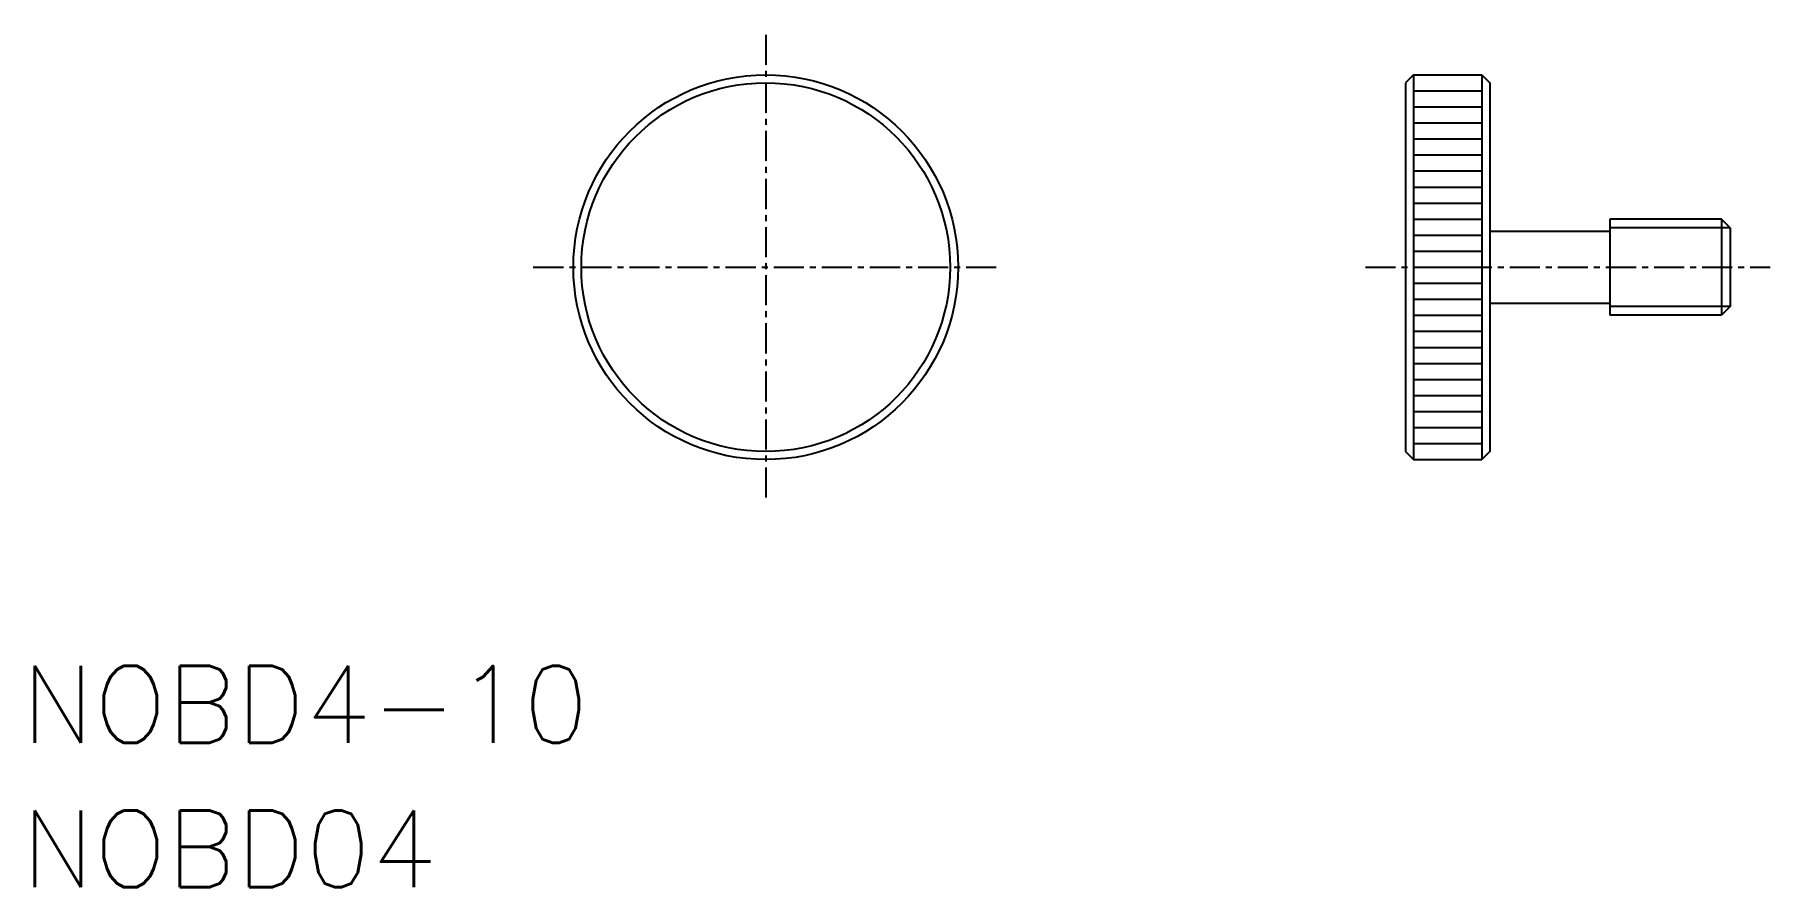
# Model space of a CAD drawing. Extents: x -30.4 to 41.8, y -25.8 to 9.7.
import ezdxf

# ---------------------------------------------------------------- set-up
doc = ezdxf.new("R2010")
doc.units = 0
doc.linetypes.add('CENTER', pattern=[2, 1.25, -0.25, 0.25, -0.25])
doc.layers.get('0').update_dxf_attribs({"linetype": 'CONTINUOUS'})
doc.layers.add('CENTER', color=1, linetype='CENTER')
doc.styles.get("Standard").update_dxf_attribs({"font": 'txt.shx', "bigfont": 'bigfont.shx'})

msp = doc.modelspace()

# ---------------------------------------------------------------- linework, layer by layer
at = {"color": 7, "linetype": 'CONTINUOUS'}
for p, q in [((26.938, 8), (26.605, 7.667)), ((26.938, 8), (29.771, 8)), ((26.938, 8), (26.938, -8)), ((26.938, 8), (29.771, 8)), ((29.771, 8), (30.105, 7.667)), ((29.771, 8), (29.771, -8)), ((26.605, 7.667), (26.605, -7.667)), ((26.938, 7.333), (29.771, 7.333)), ((30.105, 7.667), (30.105, -7.667)), ((26.938, 6.667), (29.771, 6.667)), ((26.938, 6), (29.771, 6)), ((26.938, 5.333), (29.771, 5.333)), ((26.938, 4.667), (29.771, 4.667)), ((26.938, 4), (29.771, 4)), ((26.938, 3.333), (29.771, 3.333)), ((26.938, 2.667), (29.771, 2.667)), ((26.938, 2), (29.771, 2)), ((30.105, 1.5), (35.105, 1.5)), ((35.105, 2), (35.105, -2)), ((39.744, 2), (35.105, 2)), ((40.105, 1.639), (39.744, 2)), ((39.744, 2), (39.744, -2)), ((40.105, 1.639), (40.105, -1.639)), ((26.938, 1.333), (29.771, 1.333)), ((26.938, 0.667), (29.771, 0.667)), ((26.938, 0), (29.771, 0)), ((26.938, -0.667), (29.771, -0.667)), ((26.938, -1.333), (29.771, -1.333)), ((26.938, -2), (29.771, -2)), ((30.105, -1.5), (35.105, -1.5)), ((39.744, -2), (35.105, -2)), ((40.105, -1.639), (39.744, -2)), ((26.938, -2.667), (29.771, -2.667)), ((26.938, -3.333), (29.771, -3.333)), ((26.938, -4), (29.771, -4)), ((26.938, -4.667), (29.771, -4.667)), ((26.938, -5.333), (29.771, -5.333)), ((26.938, -6), (29.771, -6)), ((26.938, -6.667), (29.771, -6.667)), ((26.605, -7.667), (26.938, -8)), ((26.938, -7.333), (29.771, -7.333)), ((30.105, -7.667), (29.771, -8)), ((26.938, -8), (29.771, -8))]:
    msp.add_line(p, q, dxfattribs=at)
at = {"color": 3, "linetype": 'CONTINUOUS'}
for p, q in [((40.105, 1.639), (35.105, 1.639)), ((40.105, -1.639), (35.105, -1.639))]:
    msp.add_line(p, q, dxfattribs=at)
at = {"color": 7, "linetype": 'CONTINUOUS'}
for radius in [8, 7.667]:
    msp.add_circle((0, 0), radius, dxfattribs=at)
at = {"layer": 'CENTER', "color": 1, "linetype": 'CENTER'}
for p, q in [((0, 9.667), (0, -9.667)), ((-9.667, 0), (9.667, 0)), ((24.938, 0), (41.771, 0))]:
    msp.add_line(p, q, dxfattribs=at)

# ---------------------------------------------------------------- texts
at = {"color": 7, "linetype": 'CONTINUOUS'}
for s, p in [('NOBD4-10', (-30.947, -19.778)), ('NOBD04', (-30.947, -25.785))]:
    msp.add_text(s, height=3.2, dxfattribs=at).set_placement(p)

doc.saveas('drawing.dxf')
